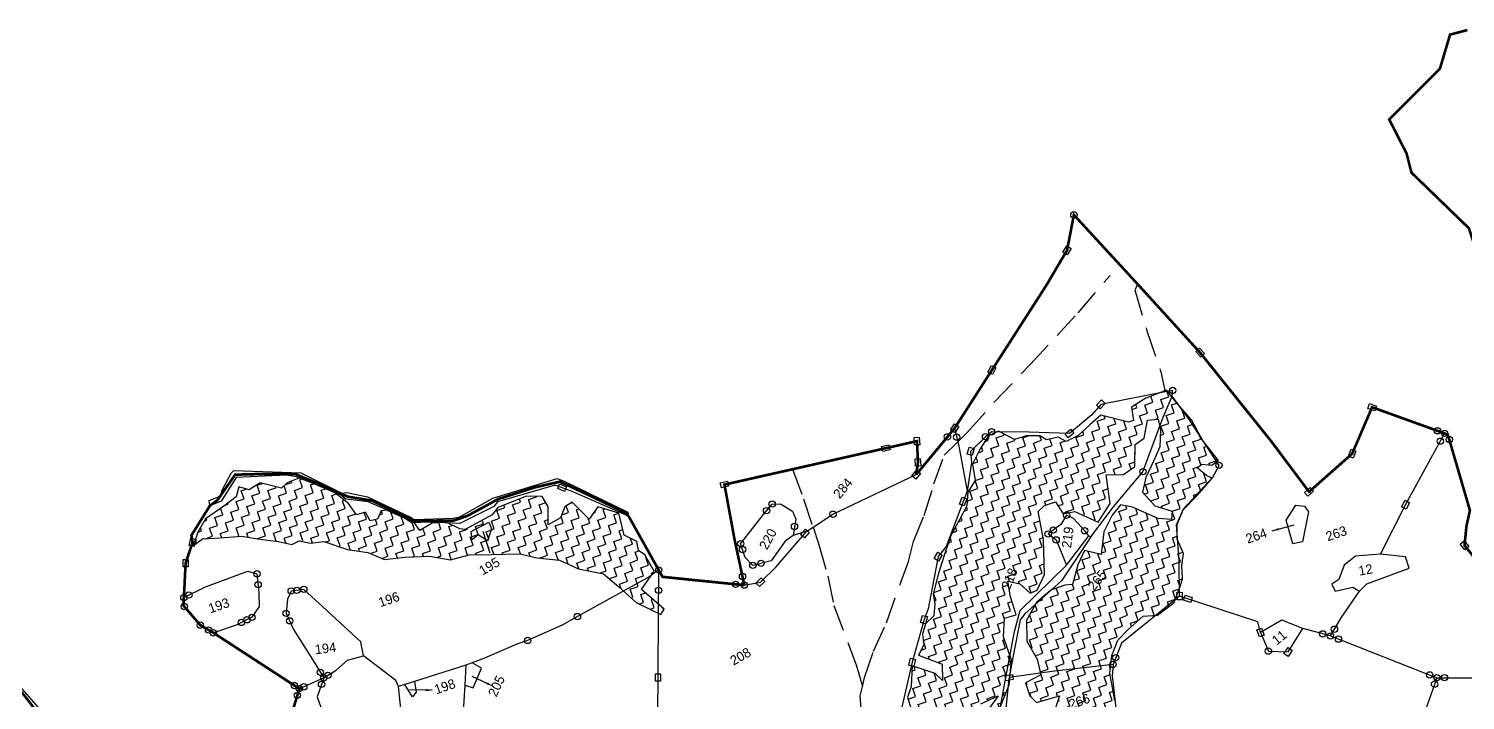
# Model space of a CAD drawing. Header units: metres. Extents: x 322983 to 329599, y 1832280 to 1838425.
# Drawn here: x 324356 to 327100, y 1835203 to 1836486 of the extents above; entities that cross this region are included whole.
import ezdxf

# ---------------------------------------------------------------- set-up
doc = ezdxf.new("R2010")
doc.units = ezdxf.units.M
doc.header["$MEASUREMENT"] = 0
doc.linetypes.add('DASHDOT', pattern=[1, 0.5, -0.25, 0, -0.25])
doc.linetypes.add('DASHED', pattern=[0.75, 0.5, -0.25])
for name, color, linetype in [('LINE_FOOTPATH', 1, 'DASHED'), ('POLY_HATCH', 12, 'Continuous'), ('POLY_PARCEL', 6, 'Continuous'), ('POLY_WATER', 4, 'Continuous'), ('SYM_ARROW', 1, 'Continuous'), ('SYM_STONE', 1, 'Continuous'), ('TEXT_PARCEL', 7, 'Continuous'), ('V_BOUND_LINE', 7, 'Continuous'), ('V_BOUND_STREAM_LINE', 7, 'DASHDOT')]:
    doc.layers.add(name, color=color, linetype=linetype)
doc.styles.get("Standard").update_dxf_attribs({"font": 'simplex.shx'})
doc.styles.add('TEXT_MAP', font='KRDEV050.TTF')
doc.dimstyles.get("Standard").update_dxf_attribs({"dimtxt": 0.18, "dimasz": 0.18, "dimexe": 0.18, "dimexo": 0.0625, "dimgap": 0.09, "dimtad": 0, "dimtih": 1, "dimtoh": 1, "dimdec": 4, "dimzin": 0, "dimdsep": 46, "dimtxsty": 'Standard', "dimcen": 0.09, "dimadec": 0, "dimazin": 0, "dimtfac": 1, "dimtdec": 4, "dimtofl": 0, "dimtmove": 0, "dimatfit": 3, "dimfxl": 1, "dimtolj": 1, "dimtzin": 0, "dimarcsym": 0})
pattern_1 = [(0, (-868.0448, 7842.3285), (1.5875, 1.5875), [1.5875, -1.5875]), (90, (-866.4573, 7842.3285), (-1.5875, 1.5875), [1.5875, -1.5875])]

# ---------------------------------------------------------------- blocks, each defined once
blk = doc.blocks.new('STONESQUARE')
blk.add_lwpolyline([(-0.7, 0.48), (0.7, 0.48), (0.7, -0.48), (-0.7, -0.48)], close=True)
blk = doc.blocks.new('STONE')
blk.add_circle((0, 0), 0.851)
blk = doc.blocks.new('TEXTARROW')
blk.add_leader([(0.04, -0.01), (8.68, -0.01)], dimstyle='Standard', override={"dimtxt": 2.5, "dimasz": 2.5, "dimexe": 1.25, "dimexo": 0.625, "dimgap": 0.625, "dimtad": 1, "dimtih": 0, "dimtoh": 0, "dimzin": 8, "dimcen": 2.5, "dimtofl": 1})
blk = doc.blocks.new('ERG')
at = {"layer": 'POLY_HATCH'}
h = blk.add_hatch(dxfattribs=at)
h.set_pattern_fill('ZIGZAG', color=256, scale=0.5, style=0)
h.set_pattern_definition(pattern_1)
h.paths.add_polyline_path([(-667.05, 8203.09), (-671.28, 8206.96), (-672.26, 8207.14), (-673.38, 8205.88), (-674.79, 8206.06), (-675.11, 8207.9), (-676.89, 8207.94), (-677.65, 8210.5), (-679.42, 8213.21), (-682.93, 8216.36), (-684.99, 8217.99), (-687.34, 8217.88), (-688.68, 8217.26), (-692.19, 8219.54), (-694.54, 8218.93), (-696.24, 8220.12), (-697.29, 8218.49), (-700.08, 8217.59), (-704.1, 8216.4), (-706.3, 8214.48), (-707.89, 8212.38), (-705.87, 8213.03), (-702.68, 8212.17), (-698.67, 8211.12), (-696.03, 8209.71), (-692.45, 8207.94), (-690.24, 8206.6), (-688.75, 8206.78), (-686.84, 8205.66), (-684.34, 8205.19), (-680.61, 8202.33), (-677.18, 8200.56), (-674.61, 8198.28), (-670.81, 8197.45), (-666.36, 8196.12), (-662.85, 8194.2), (-659.19, 8193.95), (-655.18, 8192.68), (-650.08, 8191.05), (-647.29, 8189.28), (-646.28, 8188.83), (-646.28, 8200.88), (-651.16, 8200.67), (-652.64, 8199.69), (-658.4, 8198.72), (-659.3, 8199.19), (-661.22, 8201.1), (-663.86, 8201.86), (-666.5, 8201.32)])
h = blk.add_hatch(dxfattribs=at)
h.set_pattern_fill('ZIGZAG', color=256, scale=0.5, style=0)
h.set_pattern_definition(pattern_1)
h.paths.add_polyline_path([(-628.66, 8184.4), (-628.4, 8186.1), (-630.32, 8188.02), (-629.92, 8192.32), (-633.25, 8194.71), (-635.6, 8193.01), (-637.59, 8197.09), (-639.15, 8196.69), (-640.63, 8194.99), (-643.27, 8194.52), (-642.15, 8197.74), (-642.62, 8199.95), (-645.41, 8200.92), (-646.28, 8200.88), (-646.28, 8188.83), (-643.35, 8187.51), (-640.49, 8184.8), (-636.33, 8182.38), (-634.41, 8179.16), (-632.27, 8175.29), (-628.55, 8171.64), (-627.64, 8172.4), (-630.5, 8177.28), (-627.14, 8179.78), (-627.82, 8183.28)])
h = blk.add_hatch(dxfattribs=at)
h.set_pattern_fill('ZIGZAG', color=256, scale=0.5, style=0)
h.set_pattern_definition(pattern_1)
h.paths.add_polyline_path([(-554.89, 8167.1), (-553.39, 8167.75), (-551.2, 8167.73), (-550.55, 8165.15), (-548.31, 8164.83), (-544.82, 8161.52), (-541.5, 8164.1), (-540.51, 8169.45), (-537.36, 8168.46), (-534.83, 8169.23), (-533.44, 8173.11), (-531.48, 8173.71), (-529.81, 8176.74), (-527.8, 8176.26), (-528.05, 8174.24), (-529.21, 8171.21), (-531.12, 8169.14), (-533.58, 8166.62), (-535.09, 8164.15), (-533.7, 8161.01), (-530.89, 8158.99), (-531.54, 8157.55), (-533.84, 8158.48), (-537.73, 8162.08), (-539.74, 8163.25), (-541.87, 8161.91), (-544.39, 8159.45), (-546.24, 8155.56), (-548.99, 8157.29), (-551.06, 8155.11), (-553.19, 8151.91), (-554.58, 8152.28), (-557.39, 8152.25), (-560.71, 8150.92), (-563.57, 8148.39), (-564.79, 8144.62), (-564.03, 8140.74), (-564.34, 8137.76), (-567.54, 8137.22), (-567.57, 8134.64), (-566.81, 8133.03), (-562.3, 8132.83), (-563.86, 8130.76), (-563.37, 8128.35), (-561.13, 8127.19), (-553.78, 8127.84), (-553.98, 8126.17), (-558.1, 8125.12), (-560.05, 8124.36), (-561.22, 8121.49), (-560.51, 8119.25), (-556.85, 8118.15), (-559.15, 8115), (-558.21, 8113.1), (-557.22, 8110.64), (-554.35, 8108.28), (-548.02, 8109.16), (-544.42, 8109.19), (-541.05, 8107.63), (-537.9, 8106.36), (-533.78, 8105.19), (-526.94, 8103.58), (-526.86, 8101.05), (-528.65, 8099.38), (-529.19, 8102.02), (-531.99, 8103.29), (-534.18, 8104.34), (-537.04, 8103.69), (-537.41, 8102.19), (-538.75, 8100.52), (-540.53, 8100.77), (-540.62, 8102.95), (-541.56, 8104.46), (-543.29, 8104.6), (-545.36, 8104.51), (-547.43, 8103.46), (-550.29, 8101.22), (-552.88, 8098.25), (-555.12, 8094.59), (-556.17, 8094.9), (-559.43, 8099.81), (-562.98, 8099.16), (-567.2, 8096.92), (-569.1, 8096.83), (-569.7, 8093.29), (-573.02, 8091.5), (-576, 8090.51), (-578.86, 8087.87), (-582.18, 8085.97), (-582.78, 8084.36), (-579.91, 8083.76), (-575.97, 8084.64), (-574.75, 8088.81), (-571.6, 8090.42), (-567.49, 8090.68), (-570.24, 8088.5), (-574.07, 8085.29), (-575.01, 8082.83), (-578.27, 8079.57), (-579.09, 8074.66), (-577.92, 8073.6), (-566.92, 8072.87), (-567.2, 8073.39), (-569.22, 8076.48), (-567.83, 8079.11), (-566.78, 8083.28), (-563.8, 8085.52), (-560.31, 8086.29), (-556.03, 8086.2), (-549.53, 8084.98), (-548.54, 8086.31), (-546.69, 8088.78), (-543.83, 8093), (-542.61, 8094.79), (-539.74, 8095.04), (-534.72, 8094.96), (-530.21, 8095.5), (-526.72, 8098.25), (-521.47, 8102.87), (-521.61, 8103.92), (-524.48, 8104.51), (-525.58, 8107.49), (-528.28, 8108.59), (-531.99, 8111.23), (-536.56, 8114.21), (-540, 8116.96), (-542.01, 8117.61), (-547.54, 8116.28), (-552.39, 8115.96), (-553.44, 8113.84), (-555.17, 8113.13), (-556.51, 8114.58), (-554.83, 8115.91), (-554.64, 8117.81), (-555.23, 8120.56), (-553.95, 8122.74), (-553.36, 8124.24), (-552.65, 8128.64), (-551.88, 8133.82), (-550.44, 8136.86), (-548.48, 8139.27), (-545.95, 8140.48), (-542.46, 8141.99), (-539.88, 8141.28), (-536.11, 8142.55), (-533.92, 8145.19), (-533.21, 8146.24), (-532.45, 8148.7), (-531.46, 8150.72), (-531.71, 8153.64), (-530.83, 8156.27), (-528.87, 8158.57), (-525.38, 8160.3), (-521.78, 8162.42), (-522.55, 8163.19), (-523.82, 8165.2), (-522.77, 8165.57), (-521.04, 8164.81), (-519.54, 8165.17), (-521.16, 8169.79), (-521.92, 8174.13), (-523.43, 8177.79), (-524.53, 8180.93), (-528.76, 8180.74), (-531.85, 8180.03), (-532.28, 8177.5), (-533.27, 8177.53), (-537.84, 8180.45), (-540.36, 8179.4), (-543.12, 8178.24), (-545.58, 8177.87), (-546.8, 8179.15), (-549.05, 8179.35), (-549.98, 8180.45), (-552.34, 8181.27), (-554.75, 8181.36), (-557.05, 8183.83), (-559.17, 8183.63), (-561.42, 8181.78), (-563.71, 8179.49), (-564.25, 8176.46), (-566.27, 8174.78), (-567.26, 8172.43), (-569.33, 8170.47), (-571.97, 8168.07), (-574.38, 8164.92), (-576.57, 8161.89), (-578.64, 8158.68), (-578.95, 8156.84), (-579.89, 8154.77), (-581.84, 8153.84), (-583.01, 8152.22), (-583.43, 8150.21), (-584.99, 8148.65), (-581.33, 8145.61), (-582.27, 8142.7), (-583.15, 8144.42), (-586.75, 8147.17), (-588.2, 8143.52), (-589.53, 8141.79), (-589.56, 8139.55), (-591.46, 8139.41), (-593.31, 8139.27), (-594.64, 8140.94), (-595.92, 8141.82), (-596.8, 8138.16), (-598.24, 8136.6), (-600.65, 8134.42), (-599.38, 8132.29), (-596, 8132.89), (-594.33, 8131.21), (-592.48, 8131.07), (-590.98, 8131.84), (-592.48, 8129.09), (-594.21, 8129.29), (-596, 8128.81), (-595.92, 8127.47), (-597.25, 8126.99), (-598.24, 8125.15), (-600.71, 8125.01), (-602.04, 8124.01), (-601.16, 8123.19), (-603.41, 8121.92), (-607.07, 8121.27), (-606.75, 8118.74), (-608.03, 8117.41), (-609.93, 8116.53), (-609.68, 8114.41), (-610.04, 8110.75), (-609.45, 8109.19), (-609.87, 8107.35), (-608.77, 8105.56), (-608.4, 8102.93), (-610.36, 8102.39), (-612.83, 8101), (-615.8, 8101.03), (-618.1, 8099.98), (-622.06, 8099.72), (-621.99, 8099.44), (-619.63, 8099.47), (-619.44, 8097.28), (-617.71, 8095.84), (-616.88, 8093.43), (-615.15, 8092.32), (-613.36, 8094.9), (-613.79, 8097.88), (-612.29, 8098.47), (-610.1, 8101.73), (-608.94, 8101.2), (-606.02, 8099.98), (-607.86, 8097.79), (-605.79, 8096.75), (-603.95, 8100.18), (-606.75, 8105.19), (-603.21, 8105.33), (-601.42, 8107.18), (-601.79, 8107.83), (-604.14, 8107.52), (-605.48, 8109.42), (-602.9, 8110.24), (-603.32, 8113.56), (-600.11, 8112.56), (-599.46, 8113.56), (-600.06, 8114.32), (-601.51, 8114.52), (-599.89, 8117.16), (-598.5, 8116.84), (-596.65, 8115.34), (-594.98, 8116.11), (-593.93, 8118.06), (-594.64, 8119.39), (-592.4, 8119.48), (-590.67, 8120.13), (-588.43, 8122.88), (-587.55, 8126.31), (-588.14, 8130.59), (-590.21, 8134.59), (-589.28, 8135.18), (-586.64, 8133.45), (-585.02, 8131.04), (-583.4, 8131.19), (-581.22, 8133.26), (-578.86, 8135.27), (-576.79, 8136.2), (-573.25, 8136.57), (-575.43, 8134.96), (-573.7, 8134.25), (-570.61, 8137.9), (-568.71, 8142.13), (-568.68, 8146.81), (-567.35, 8150.07), (-565.1, 8149.98), (-565.02, 8153.52), (-564.54, 8156.44), (-562.52, 8155.28), (-561.25, 8152.98), (-559.86, 8153.07), (-557.56, 8155.42), (-555.6, 8161.74)])
at = {"layer": 'LINE_FOOTPATH', "ltscale": 10}
for points in [[(-564.99, 8184.42), (-562.7, 8185.55), (-556.17, 8189.22), (-547.39, 8193.82), (-535.65, 8200.14), (-527.66, 8204.85)], [(-523.26, 8201.59), (-524.14, 8200.77), (-524.45, 8192.7), (-524.45, 8184.53), (-524.9, 8180.69)], [(-596.22, 8189.56), (-596.03, 8183.58), (-596.07, 8177.96)], [(-596.94, 8146.51), (-596, 8148.01), (-592.8, 8152.14), (-588.77, 8156.44), (-581.11, 8166.06), (-578.95, 8169.31), (-575.49, 8173.29), (-571.82, 8178.32), (-568.25, 8182.82), (-564.99, 8184.42)], [(-596.07, 8177.96), (-596.1, 8174.71), (-596.42, 8168.31), (-597.11, 8162.73), (-596.72, 8150.53), (-596.94, 8146.51)], [(-599.71, 8138.77), (-598.87, 8141.09), (-597.91, 8144.96), (-596.94, 8146.51)]]:
    blk.add_lwpolyline(points, dxfattribs=at)
at = {"layer": 'POLY_HATCH'}
for points in [[(-630.32, 8188.02), (-629.92, 8192.32), (-633.25, 8194.71), (-635.6, 8193.01), (-637.59, 8197.09), (-639.15, 8196.69), (-640.63, 8194.99), (-643.27, 8194.52), (-642.15, 8197.74), (-642.62, 8199.95), (-645.41, 8200.92), (-651.16, 8200.67), (-652.64, 8199.69), (-658.4, 8198.72), (-659.3, 8199.19), (-661.22, 8201.1), (-663.86, 8201.86), (-666.5, 8201.32), (-667.05, 8203.09), (-671.28, 8206.96), (-672.26, 8207.14), (-673.38, 8205.88), (-674.79, 8206.06), (-675.11, 8207.9), (-676.89, 8207.94), (-677.65, 8210.5), (-679.42, 8213.21), (-682.93, 8216.36), (-684.99, 8217.99), (-687.34, 8217.88), (-688.68, 8217.26), (-692.19, 8219.54), (-694.54, 8218.93), (-696.24, 8220.12), (-697.29, 8218.49), (-700.08, 8217.59), (-704.1, 8216.4), (-706.3, 8214.48), (-707.89, 8212.38)], [(-707.89, 8212.38), (-705.87, 8213.03), (-702.68, 8212.17), (-698.67, 8211.12), (-696.03, 8209.71), (-692.45, 8207.94), (-690.24, 8206.6), (-688.75, 8206.78), (-686.84, 8205.66), (-684.34, 8205.19), (-680.61, 8202.33), (-677.18, 8200.56), (-674.61, 8198.28), (-670.81, 8197.45), (-666.36, 8196.12), (-662.85, 8194.2), (-659.19, 8193.95), (-655.18, 8192.68), (-650.08, 8191.05), (-647.29, 8189.28), (-643.35, 8187.51), (-640.49, 8184.8), (-636.33, 8182.38), (-634.41, 8179.16), (-632.27, 8175.29), (-628.55, 8171.64), (-627.64, 8172.4), (-630.5, 8177.28), (-627.14, 8179.78), (-627.82, 8183.28), (-628.66, 8184.4), (-628.4, 8186.1), (-630.32, 8188.02)], [(-576.79, 8136.2), (-573.25, 8136.57), (-575.43, 8134.96)], [(-573.7, 8134.25), (-570.61, 8137.9), (-568.71, 8142.13), (-568.68, 8146.81), (-567.35, 8150.07), (-565.1, 8149.98), (-565.02, 8153.52), (-564.54, 8156.44), (-562.52, 8155.28), (-561.25, 8152.98), (-559.86, 8153.07), (-557.56, 8155.42), (-555.6, 8161.74), (-554.89, 8167.1), (-553.39, 8167.75), (-551.2, 8167.73), (-550.55, 8165.15), (-548.31, 8164.83), (-544.82, 8161.52), (-541.5, 8164.1), (-540.51, 8169.45), (-537.36, 8168.46), (-534.83, 8169.23), (-533.44, 8173.11), (-531.48, 8173.71), (-529.81, 8176.74), (-527.8, 8176.26), (-528.05, 8174.24), (-529.21, 8171.21), (-531.12, 8169.14), (-533.58, 8166.62), (-535.09, 8164.15), (-533.7, 8161.01), (-530.89, 8158.99), (-531.54, 8157.55), (-533.84, 8158.48), (-537.73, 8162.08), (-539.74, 8163.25), (-541.87, 8161.91), (-544.39, 8159.45), (-546.24, 8155.56), (-548.99, 8157.29), (-551.06, 8155.11), (-553.19, 8151.91), (-554.58, 8152.28), (-557.39, 8152.25), (-560.71, 8150.92), (-563.57, 8148.39), (-564.79, 8144.62), (-564.03, 8140.74), (-564.34, 8137.76), (-567.54, 8137.22), (-567.57, 8134.64), (-566.81, 8133.03), (-562.3, 8132.83), (-563.86, 8130.76)], [(-552.65, 8128.64), (-551.88, 8133.82), (-550.44, 8136.86), (-548.48, 8139.27), (-545.95, 8140.48), (-542.46, 8141.99), (-539.88, 8141.28), (-536.11, 8142.55), (-533.92, 8145.19), (-533.21, 8146.24), (-532.45, 8148.7), (-531.46, 8150.72), (-531.71, 8153.64), (-530.83, 8156.27), (-528.87, 8158.57), (-525.38, 8160.3), (-521.78, 8162.42), (-522.55, 8163.19), (-523.82, 8165.2), (-522.77, 8165.57), (-521.04, 8164.81), (-519.54, 8165.17), (-521.16, 8169.79), (-521.92, 8174.13), (-523.43, 8177.79), (-524.53, 8180.93), (-528.76, 8180.74), (-531.85, 8180.03), (-532.28, 8177.5), (-533.27, 8177.53), (-537.84, 8180.45), (-540.36, 8179.4), (-543.12, 8178.24), (-545.58, 8177.87), (-546.8, 8179.15), (-549.05, 8179.35), (-549.98, 8180.45), (-552.34, 8181.27), (-554.75, 8181.36), (-557.05, 8183.83), (-559.17, 8183.63), (-561.42, 8181.78), (-563.71, 8179.49), (-564.25, 8176.46), (-566.27, 8174.78), (-567.26, 8172.43), (-569.33, 8170.47), (-571.97, 8168.07), (-574.38, 8164.92), (-576.57, 8161.89), (-578.64, 8158.68), (-578.95, 8156.84), (-579.89, 8154.77), (-581.84, 8153.84), (-583.01, 8152.22), (-583.43, 8150.21), (-584.99, 8148.65), (-581.33, 8145.61), (-582.27, 8142.7), (-583.15, 8144.42), (-586.75, 8147.17), (-588.2, 8143.52), (-589.53, 8141.79), (-589.56, 8139.55)]]:
    blk.add_lwpolyline(points, dxfattribs=at)
at = {"layer": 'POLY_PARCEL'}
for points in [[(-712.79, 8203.67), (-708.27, 8204.31), (-699.73, 8204.49), (-698.27, 8203.48), (-699.06, 8199.98), (-699.89, 8197.52), (-701.81, 8196.01), (-705.13, 8195.58), (-709.65, 8195.59)], [(-684.22, 8182.34), (-683.84, 8185.03), (-688.49, 8193.55), (-690.84, 8197.84), (-693.21, 8198.31), (-694.36, 8197.07), (-695.47, 8194.66), (-695.11, 8191.32), (-693.55, 8184.76), (-692.67, 8180.81)], [(-564.74, 8187.03), (-564.99, 8184.42)], [(-692.67, 8180.81), (-689.98, 8181.46), (-687.34, 8182.57), (-684.22, 8182.34)], [(-679.85, 8174.76), (-679.96, 8175.97), (-684.22, 8182.34)], [(-564.99, 8184.42), (-565.07, 8183.55), (-566.34, 8175.03)], [(-524.9, 8180.69), (-537.17, 8182.39), (-539.41, 8181.05), (-544.54, 8179.08), (-551.73, 8181.84), (-558.34, 8184.13), (-559.73, 8183.63), (-563.29, 8181.92), (-563.79, 8179.84), (-566.34, 8175.03)], [(-692.67, 8180.81), (-697.68, 8180.36)], [(-692.67, 8180.81), (-694.99, 8177.86), (-694.93, 8171.45), (-694.36, 8167.1), (-693.46, 8165.93), (-691.57, 8165.9), (-684.91, 8164.45), (-682.42, 8163.77), (-681.52, 8166.31), (-680.89, 8170), (-679.85, 8174.76)], [(-626.25, 8179.72), (-628.26, 8179.07), (-643.59, 8176.34), (-646.82, 8175.73), (-653.95, 8175.1), (-656.1, 8175.12), (-662.78, 8174.54), (-665.22, 8174.46)], [(-626.25, 8179.72), (-635.56, 8153), (-639.83, 8139.15), (-638.7, 8137), (-637.34, 8132.83)], [(-596.07, 8177.96), (-591.72, 8179.07), (-574.43, 8181.08)], [(-547.04, 8159.33), (-541.15, 8163.31), (-533.73, 8167.79), (-526.81, 8176.29), (-523.88, 8179.52)], [(-534.75, 8143.36), (-532.7, 8149.67), (-530.99, 8156.28), (-528.75, 8158.67), (-521.56, 8162.59), (-519.75, 8164.3), (-522.22, 8174.03), (-523.88, 8179.52)], [(-523.88, 8179.52), (-523.48, 8180.5), (-524.9, 8180.69)], [(-611.87, 8171.79), (-608.82, 8171.34), (-605.08, 8173.15), (-597.43, 8177.61)], [(-597.43, 8177.61), (-600.15, 8177.67)], [(-597.43, 8177.61), (-596.07, 8177.96)], [(-678.58, 8174.73), (-679.85, 8174.76)], [(-676.68, 8174.68), (-677, 8172.66), (-677.97, 8172.01), (-678.58, 8174.73)], [(-676.68, 8174.68), (-678.58, 8174.73)], [(-666.5, 8174.43), (-676.68, 8174.68)], [(-667.92, 8170.95), (-666.56, 8169.94), (-663.88, 8172.96), (-665.22, 8174.46)], [(-666.5, 8174.43), (-667.92, 8170.95)], [(-665.22, 8174.46), (-666.5, 8174.43)], [(-566.34, 8175.03), (-573.47, 8166.43), (-575.5, 8165.09), (-580.45, 8156.35), (-581.84, 8154.7), (-586.58, 8147.81), (-591.16, 8140.44)], [(-667.92, 8170.95), (-672.46, 8159.83), (-674.05, 8157.01), (-684.04, 8139.32), (-682.42, 8132.8), (-682.82, 8130.62)], [(-547.3, 8159.63), (-547.73, 8160.79), (-549.01, 8163.69), (-550.02, 8164.67), (-551.63, 8163.38), (-554.46, 8162.45), (-553.39, 8160.9), (-553.08, 8155.73)], [(-496.32, 8138.63), (-488.81, 8145.92), (-477.49, 8156.28)], [(-534.75, 8143.36), (-548.02, 8138.48), (-550.8, 8135.19)], [(-522.51, 8131.92), (-522.35, 8133.97), (-534.75, 8143.36)], [(-550.8, 8135.19), (-561.69, 8137.56), (-570.16, 8139.15)], [(-496.32, 8138.63), (-500.87, 8139.76), (-503.48, 8138.84), (-505.29, 8136.65), (-506.85, 8136.21), (-506.66, 8134.76), (-503.27, 8134.42), (-502.32, 8133.26)], [(-502.32, 8133.26), (-500.56, 8134.13), (-492.05, 8134.37), (-491.97, 8136.6), (-496.32, 8138.63)], [(-550.8, 8135.19), (-551.62, 8133.23), (-553.22, 8126.08)], [(-510.21, 8127.04), (-507.22, 8129.63), (-502.32, 8133.26)], [(-514.69, 8130.05), (-517.96, 8132.84), (-522.51, 8131.92)], [(-522.51, 8131.92), (-522.22, 8128.11), (-518.77, 8126.77), (-514.69, 8130.05)], [(-510.21, 8127.04), (-514.69, 8130.05)], [(-510.21, 8127.04), (-493.73, 8113.11)], [(-493.73, 8113.11), (-497.27, 8108.66), (-508.13, 8093.1)], [(-493.73, 8113.11), (-483.81, 8109.7), (-464.04, 8103.42), (-451.28, 8099.48)]]:
    blk.add_lwpolyline(points, dxfattribs=at)
for points in [[(-657.76, 8196.46), (-657.39, 8198.01), (-653.71, 8198.59), (-653.63, 8197.23), (-655.04, 8195.34), (-656.4, 8196.97)], [(-600.15, 8177.67), (-601.9, 8177.17), (-605.61, 8174.52), (-609.14, 8174.8), (-610.04, 8176.7), (-610.01, 8179.41), (-603.86, 8183.44), (-601.96, 8184.59), (-600.43, 8184.12), (-598.77, 8182.1), (-598.68, 8180.44)], [(-509.47, 8145.57), (-511.31, 8145.78), (-511.1, 8150.41), (-508.44, 8152.54), (-506.94, 8151.78), (-506.6, 8150.54)]]:
    blk.add_lwpolyline(points, close=True, dxfattribs=at)
at = {"layer": 'POLY_WATER'}
for points in [[(-699.95, 8219.7), (-699.41, 8220.55), (-696.74, 8223.01), (-696.13, 8223.37), (-684.27, 8218.83), (-678.22, 8212.74), (-677.27, 8212.55), (-673.81, 8210.48), (-667.38, 8204.26), (-666.85, 8203.61), (-659.81, 8201.49), (-658.57, 8201.34), (-651.53, 8202.66), (-638.79, 8202.24), (-637.72, 8201.34), (-628.24, 8191.91), (-628.35, 8191.16)], [(-628.35, 8191.16), (-636.9, 8199.01), (-639.59, 8201.19), (-650.9, 8201.66), (-651.84, 8201.09), (-658.97, 8200.1), (-664.2, 8202.18), (-667.46, 8203.17), (-668.91, 8204.87), (-674, 8209.57), (-677.88, 8211.4), (-678.54, 8212.51), (-685.28, 8218.41), (-687.07, 8219.32), (-696.13, 8221.94), (-700.23, 8218.64), (-702.54, 8218.5)], [(-702.54, 8218.5), (-702.33, 8219.48), (-700.11, 8219.58)], [(-700.11, 8219.58), (-700.02, 8219.59), (-699.95, 8219.7)], [(-738.03, 8181.53), (-738.23, 8182.31), (-742.24, 8185.01), (-748.73, 8200.82)], [(-547.04, 8159.33), (-554.92, 8153.23), (-563.49, 8149.59), (-564.66, 8148.83), (-568.11, 8142.82), (-570.16, 8139.15)], [(-553.08, 8155.73), (-547.3, 8159.63)], [(-547.3, 8159.63), (-547.04, 8159.33)], [(-573.95, 8133.71), (-573.15, 8135.15), (-570.76, 8139.41), (-566.4, 8147.09), (-564.13, 8150.5), (-553.08, 8155.73)], [(-570.16, 8139.15), (-570.29, 8138.92), (-572.89, 8133.33), (-572.42, 8132.06)]]:
    blk.add_lwpolyline(points, dxfattribs=at)
at = {"layer": 'V_BOUND_LINE', "const_width": 0.5}
for points in [[(-443.3, 8161.95), (-452.16, 8175.15), (-454.52, 8184.11), (-460.71, 8187.19), (-460.67, 8191.45), (-467.56, 8204.88), (-467.26, 8208.56), (-468.29, 8215.73), (-456.14, 8221.72), (-452.26, 8227.18), (-448.88, 8226.94)], [(-702.54, 8218.5), (-707.66, 8214.32), (-707.86, 8213.02), (-710.38, 8209.7), (-712.09, 8205.39), (-712.79, 8203.67)], [(-564.74, 8187.03), (-539.62, 8207), (-533.82, 8211.97), (-530.45, 8217.87), (-524.39, 8204.17), (-523.26, 8201.59)], [(-712.79, 8203.67), (-713.35, 8202.31), (-711.52, 8197.76), (-709.65, 8195.59)], [(-523.26, 8201.59), (-516.28, 8185.59), (-509.03, 8165.63), (-505.27, 8154.1), (-495.25, 8158.28), (-488.86, 8165.37), (-477.49, 8156.28)], [(-709.65, 8195.59), (-697.68, 8180.36)], [(-628.35, 8191.16), (-626.25, 8179.72)], [(-611.87, 8171.79), (-610.82, 8180.65), (-609.3, 8190.96), (-596.22, 8189.56)], [(-596.22, 8189.56), (-572.25, 8187.01), (-573.37, 8183.15), (-574.43, 8181.08)], [(-574.43, 8181.08), (-564.74, 8187.03)], [(-697.68, 8180.36), (-701.32, 8175.32), (-711.44, 8159.38)], [(-626.25, 8179.72), (-625.98, 8178.25), (-611.87, 8171.79)], [(-477.49, 8156.28), (-476.99, 8155.88), (-477.65, 8140.99), (-479.23, 8138.39), (-480.75, 8135.06), (-478.9, 8130.02), (-470.59, 8129.4), (-463.41, 8126.2), (-455.7, 8127.09), (-442.26, 8128.72), (-429.57, 8114.68)]]:
    blk.add_lwpolyline(points, dxfattribs=at)
at = {"layer": 'V_BOUND_STREAM_LINE', "ltscale": 10, "const_width": 0.5}
for points in [[(-699.95, 8219.7), (-696.14, 8222.51), (-691.29, 8221), (-685.41, 8219.01), (-681.16, 8215.27), (-677.34, 8211.73), (-673.31, 8209.57), (-666.81, 8203.25), (-659.85, 8201.01), (-657.12, 8201.02), (-650.58, 8202.15), (-643.34, 8202), (-638.52, 8201.5), (-633.91, 8197.06), (-628.74, 8191.97), (-628.35, 8191.16)], [(-702.54, 8218.5), (-700.9, 8219.01), (-700.11, 8219.58)], [(-700.11, 8219.58), (-699.95, 8219.7)], [(-738.03, 8181.53), (-740.31, 8183.29), (-742.74, 8184.7), (-745.26, 8190.09), (-747.33, 8196.15), (-749.29, 8200.54), (-750.15, 8200.7)]]:
    blk.add_lwpolyline(points, dxfattribs=at)
at = {"layer": 'SYM_ARROW', "xscale": 0.5, "yscale": 0.5, "zscale": 0.5}
for p, rotation in [((-655.34, 8192.95), 89.16893212245047), ((-674.01, 8171.99), 159.7108944909156), ((-662.91, 8169.04), 136.8941680670908), ((-514.24, 8149.37), 356.5209933295227)]:
    blk.add_blockref('TEXTARROW', p, dxfattribs=dict(at, rotation=rotation))
at = {"layer": 'SYM_STONE', "ltscale": 10, "xscale": 0.7, "yscale": 0.7, "zscale": 0.7}
for p in [(-530.45, 8217.87), (-601.96, 8184.59), (-558.34, 8184.13), (-559.73, 8183.63), (-610.01, 8179.41), (-591.72, 8179.07), (-523.48, 8180.5), (-533.73, 8167.79), (-554.46, 8162.45), (-553.28, 8162.84), (-550.02, 8164.67), (-519.75, 8164.3), (-553.39, 8160.9), (-547.73, 8160.79)]:
    blk.add_blockref('STONE', p, dxfattribs=at)
at = {"layer": 'SYM_STONE'}
for p, rotation in [((-707.86, 8213.02), 238.1599477887259), ((-710.38, 8209.7), 250.948087107926), ((-638.5, 8200.31), 318.3882864782166), ((-554.52, 8195.16), 223.1711701339842), ((-564.74, 8187.03), 38.48040742608507), ((-573.37, 8183.15), 74.71872381674422), ((-488.86, 8165.37), 321.3606681352516), ((-495.25, 8158.28), 47.9183932109465), ((-581.84, 8154.7), 236.2129530765209), ((-505.27, 8154.1), 22.65846873843702), ((-586.58, 8147.81), 238.8280857129916), ((-534.75, 8143.36), 71.98080511729992), ((-533.42, 8142.35), 322.8638384529963), ((-570.16, 8139.15), 349.412567735967), ((-522.51, 8131.92), 91.09630020376866), ((-518.77, 8126.77), 36.61942230238473)]:
    blk.add_blockref('STONESQUARE', p, dxfattribs=dict(at, rotation=rotation))
at = {"layer": 'SYM_STONE', "ltscale": 10}
for p, rotation in [((-533.82, 8211.97), 219.658584399509), ((-609.3, 8190.96), 353.9105270741817), ((-578.24, 8187.65), 355.8095829910276), ((-572.25, 8187.01), 254.3410362209551), ((-516.28, 8185.59), 113.5807855257555), ((-574.43, 8181.08), 31.57499169887597), ((-563.29, 8181.92), 235.4818363553669), ((-537.17, 8182.39), 206.7918308019238), ((-544.54, 8179.08), 21.02040504602951), ((-597.9, 8177.33), 210.2487474487762), ((-567.68, 8173.41), 230.3248025663315), ((-608.82, 8171.34), 26.56820534283564), ((-575.5, 8165.09), 41.00702797904833), ((-632.93, 8160.54), 70.79432337126651), ((-488.81, 8145.92), 42.47343146144388), ((-480.75, 8135.06), 291.1172968232497)]:
    blk.add_blockref('STONESQUARE', p, dxfattribs=dict(at, rotation=rotation))
at = {"layer": 'SYM_STONE', "xscale": 0.7, "yscale": 0.7, "zscale": 0.7}
for p in [(-712.79, 8203.67), (-711.73, 8203.82), (-698.27, 8203.48), (-713.25, 8202.05), (-698.72, 8201.48), (-711.52, 8197.76), (-693.21, 8198.31), (-692.14, 8198.1), (-690.84, 8197.84), (-710.34, 8196.39), (-709.65, 8195.59), (-704.02, 8195.73), (-702.86, 8195.87), (-701.81, 8196.01), (-695.47, 8194.66), (-695.3, 8193.09), (-566.55, 8185.92), (-564.91, 8185.3), (-692.94, 8182.03), (-603.37, 8183.74), (-698.43, 8179.32), (-698.38, 8181.24), (-697.68, 8180.36), (-696.77, 8180.44), (-693.45, 8179.81), (-692.67, 8180.81), (-691.76, 8181.03), (-626.25, 8179.72), (-599.33, 8179.22), (-643.59, 8176.34), (-627.52, 8176.07), (-610.02, 8178.26), (-653.95, 8175.1), (-611.67, 8173.44), (-609.14, 8174.8), (-607.56, 8174.67), (-613.37, 8172.48), (-611.87, 8171.79), (-478.6, 8157.17), (-478.72, 8155.15), (-477.49, 8156.28), (-477.03, 8154.9), (-550.8, 8135.19), (-549.92, 8136.23), (-522.22, 8128.11), (-511.49, 8127.9), (-510.21, 8127.04), (-509.09, 8128.01), (-508.97, 8125.99), (-494.85, 8114.05), (-494.54, 8112.1), (-493.73, 8113.11), (-492.37, 8112.64)]:
    blk.add_blockref('STONE', p, dxfattribs=at)
at = {"layer": 'TEXT_PARCEL', "style": 'TEXT_MAP'}
for s, p in [('193', (-709.02, 8199.24)), ('196', (-678.25, 8189.98)), ('198', (-673.56, 8171.02)), ('266', (-561.07, 8129.78))]:
    blk.add_text(s, height=1.8, dxfattribs=at).set_placement(p)
for s, rotation, p in [('195', 11.6236, (-658.06, 8189.4)), ('194', 348.1216, (-692.71, 8185.53)), ('220', 42.5551, (-605.72, 8176.58)), ('205', 46.0161, (-663.04, 8166.78)), ('208', 10.7749, (-618.69, 8158.05)), ('12', 351.2615, (-501.37, 8136.04)), ('11', 19.9667, (-520.41, 8128.59))]:
    blk.add_text(s, height=1.8, rotation=rotation, dxfattribs=at).set_placement(p)
at = {"layer": 'TEXT_PARCEL', "ltscale": 10, "style": 'TEXT_MAP'}
for s, rotation, p in [('284', 30.8384, (-589.62, 8181.31)), ('219', 64.2107, (-551.25, 8158.46)), ('218', 48.4782, (-564.75, 8154.73)), ('265', 32.0444, (-549.75, 8149.38))]:
    blk.add_text(s, height=1.8, rotation=rotation, dxfattribs=at).set_placement(p)
for s, p in [('264', (-519.38, 8148.55)), ('263', (-504.95, 8144.1))]:
    blk.add_text(s, height=1.8, dxfattribs=at).set_placement(p)

msp = doc.modelspace()

# ---------------------------------------------------------------- block references
at = {"xscale": 10.12053312737205, "yscale": 10.12053312737205, "zscale": 10.12053312737205, "rotation": 18.80592360025617}
msp.add_blockref('ERG', (358245.1, 1759131.3), dxfattribs=at)

doc.saveas('drawing.dxf')
